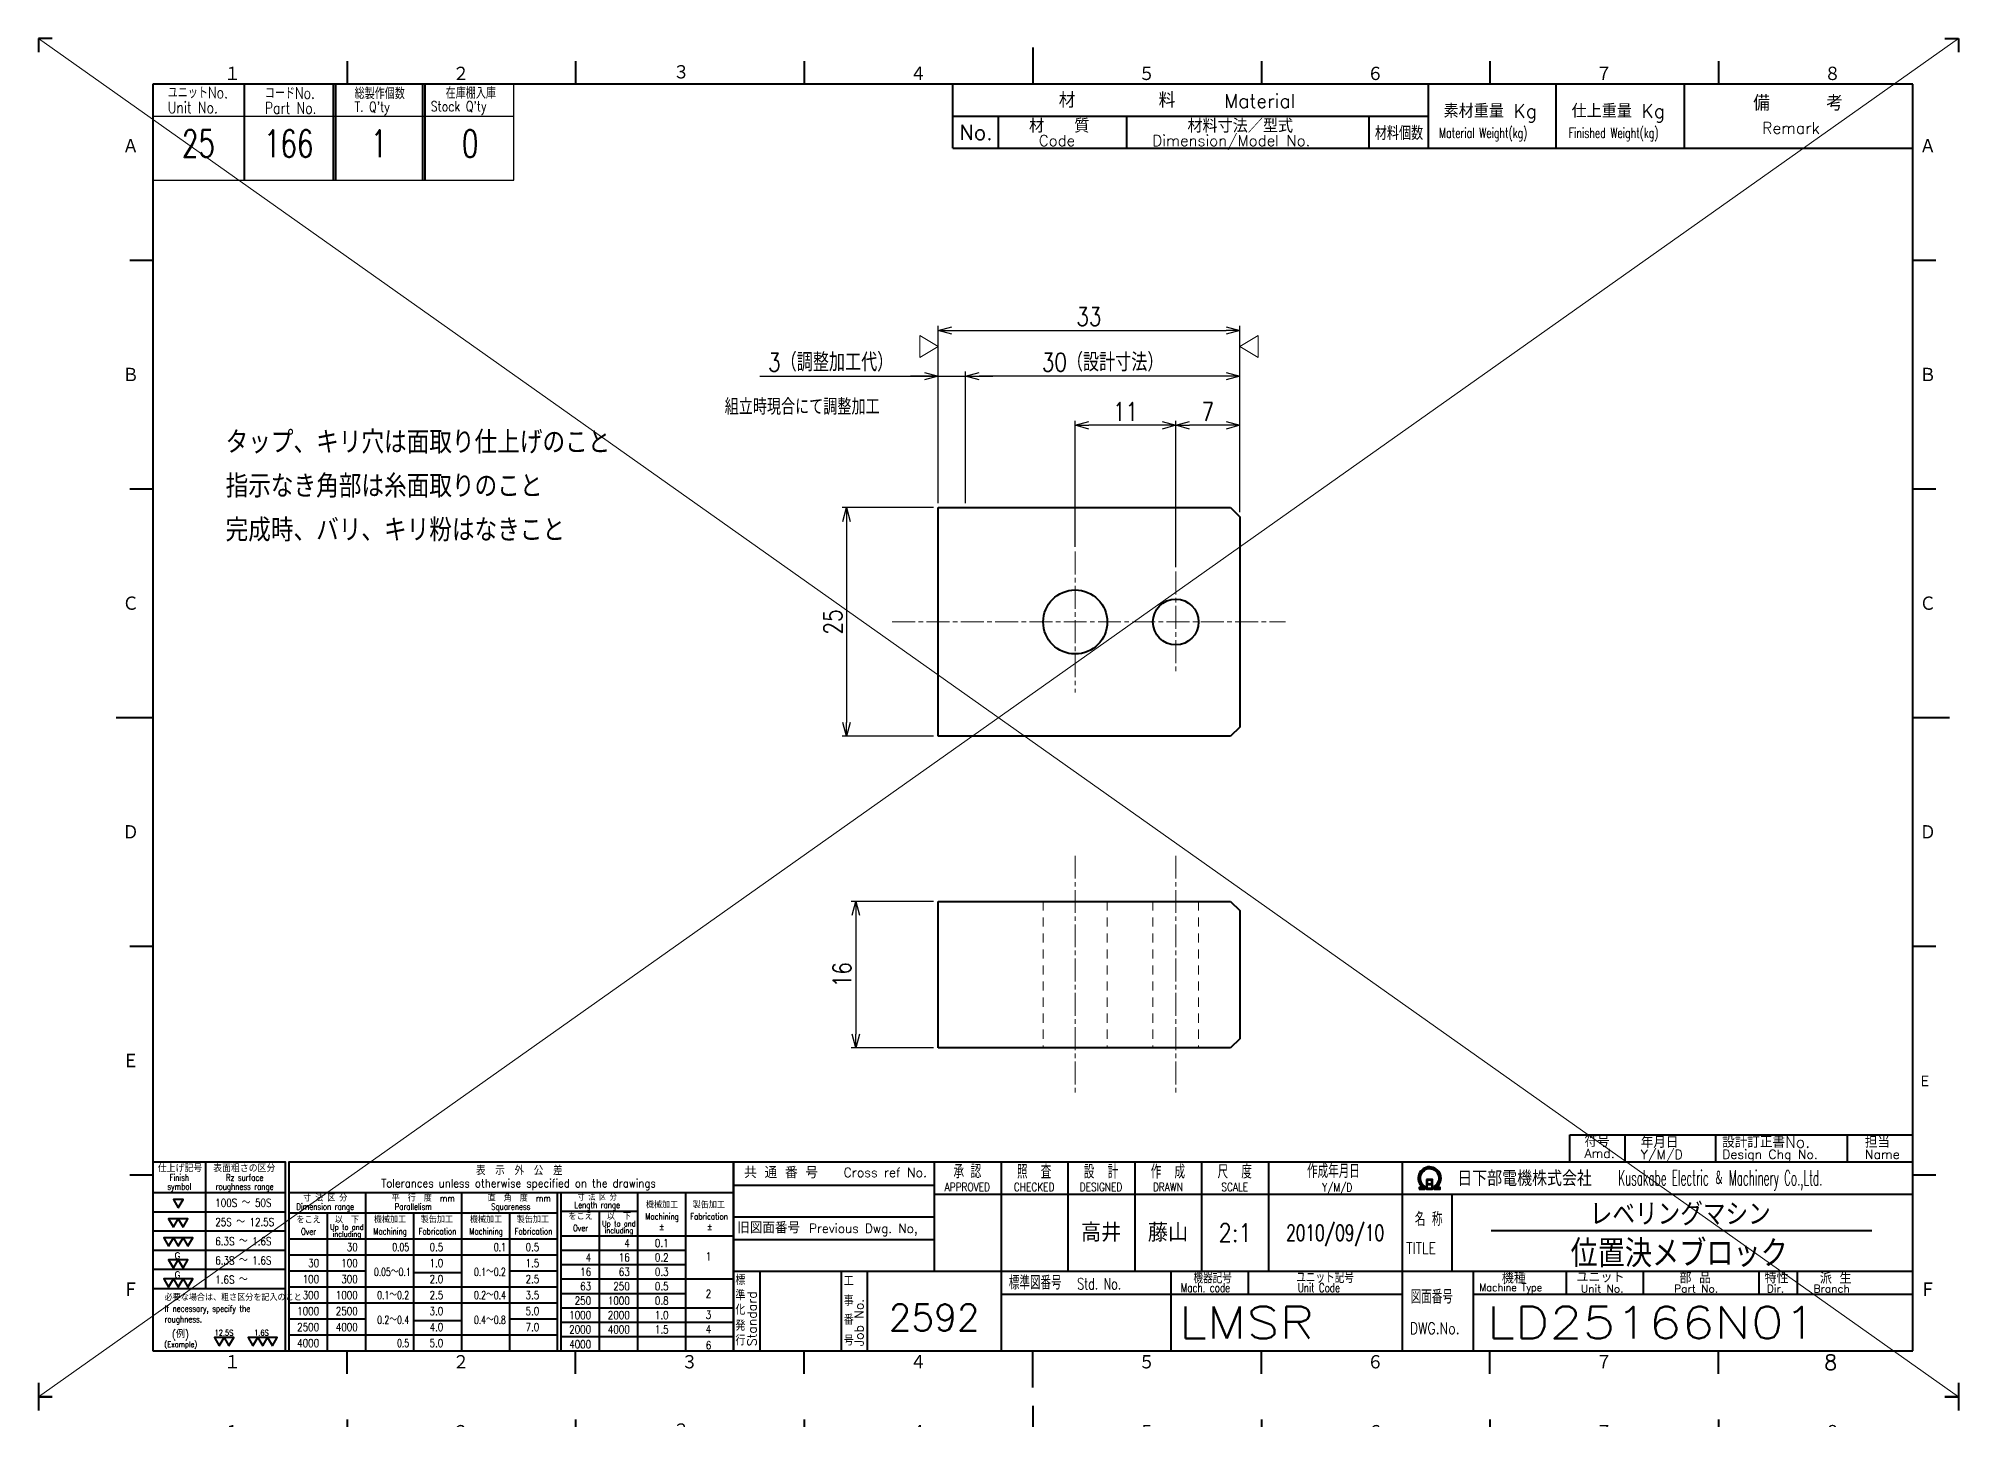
# Model space of a CAD drawing. Header units: millimetres. Extents: x 0 to 210, y 0 to 297.
# Drawn here: x 0 to 210, y 146 to 297 of the extents above; entities that cross this region are included whole.
import ezdxf
from ezdxf.enums import TextEntityAlignment as Align

# ---------------------------------------------------------------- set-up
doc = ezdxf.new("R2010")
doc.units = ezdxf.units.MM
doc.header["$LTSCALE"] = 0.5
doc.linetypes.add('GEN7A', pattern=[7.5, 5, -0.75, 1, -0.75])
doc.linetypes.add('HIDDEN2', pattern=[3.5, 2, -1.5])
doc.layers.get('0').update_dxf_attribs({"lineweight": 20})
doc.layers.get('DEFPOINTS').update_dxf_attribs({"color": 253})
for name, color, linetype, lineweight in [('2', 5, 'Continuous', 40), ('3A', 6, 'HIDDEN2', 20), ('5', 3, 'Continuous', 13), ('6', 7, 'Continuous', 50), ('7A', 4, 'GEN7A', 13), ('8', 1, 'Continuous', 13), ('WAKU', 7, 'Continuous', 40)]:
    doc.layers.add(name, color=color, linetype=linetype, lineweight=lineweight)
doc.layers.add('RAHM2', color=1, linetype='Continuous')
doc.styles.add('DIMENSION', font='romans.shx', dxfattribs={"width": 0.8, "bigfont": 'extfont2.shx'})
doc.styles.get("Standard").update_dxf_attribs({"font": 'romans.shx', "width": 0.8, "bigfont": 'extfont2.shx'})
doc.dimstyles.new('GEN-ISO$0', dxfattribs={"dimscale": 3, "dimtxt": 4, "dimasz": 3, "dimexe": 1, "dimexo": 1, "dimgap": 1, "dimtad": 3, "dimrnd": 0.01, "dimdsep": 46, "dimtxsty": 'Standard', "dimblk": 'OPEN30', "dimcen": 0, "dimclrt": 7, "dimazin": 2, "dimtp": 0.1, "dimtm": 0.1, "dimtfac": 0.6, "dimtdec": 3, "dimtmove": 2, "dimatfit": 3, "dimldrblk": 'OPEN30', "dimfxl": 1, "dimarcsym": 0})

# ---------------------------------------------------------------- blocks, each defined once
blk = doc.blocks.new('注釈')
at = {"layer": '6', "width": 0.9}
for s, p in [('タップ、キリ穴は面取り仕上げのこと', (-66.71, -51.33)), ('指示なき角部は糸面取りのこと', (-66.71, -60.93)), ('完成時、バリ、キリ粉はなきこと', (-66.71, -70.53))]:
    blk.add_text(s, height=5, dxfattribs=at).set_placement(p)
blk = doc.blocks.new('A3部品図')
at = {"layer": 'WAKU', "color": 5, "linetype": 'Continuous'}
for p, q in [((3, 297), (0, 297)), ((0, 297), (0, 294)), ((217.5, 295), (217.5, 287)), ((417, 297), (420, 297)), ((420, 297), (420, 294)), ((67.5, 292), (67.5, 287)), ((117.5, 292), (117.5, 287)), ((167.5, 292), (167.5, 287)), ((267.5, 292), (267.5, 287)), ((317.5, 292), (317.5, 287)), ((367.5, 292), (367.5, 287)), ((410, 287), (25, 287)), ((25, 287), (25, 10)), ((410, 10), (410, 287)), ((20, 248.5), (25, 248.5)), ((410, 248.5), (415, 248.5)), ((20, 198.5), (25, 198.5)), ((410, 198.5), (415, 198.5)), ((17, 148.5), (25, 148.5)), ((410, 148.5), (418, 148.5)), ((20, 98.5), (25, 98.5)), ((410, 98.5), (415, 98.5)), ((20, 48.5), (25, 48.5)), ((410, 48.5), (415, 48.5)), ((25, 10), (410, 10)), ((67.5, 5), (67.5, 10)), ((117.5, 5), (117.5, 10)), ((167.5, 5), (167.5, 10)), ((217.5, 2), (217.5, 10)), ((267.5, 5), (267.5, 10)), ((317.5, 5), (317.5, 10)), ((367.5, 5), (367.5, 10)), ((0, 3), (0, 0)), ((0, 0), (3, 0)), ((420, 0), (417, 0)), ((420, 3), (420, 0))]:
    blk.add_line(p, q, dxfattribs=at)
at = {"layer": 'WAKU', "color": 7, "linetype": 'Continuous'}
for p, q in [((200, 273), (200, 287)), ((304, 287), (304, 273)), ((332, 273), (332, 287)), ((360, 287), (360, 273)), ((200, 280), (304, 280)), ((210, 273), (210, 280)), ((238, 280), (238, 273)), ((291, 280), (291, 273)), ((200, 273), (410, 273)), ((410, 51.26), (410, 78.46)), ((36.55, 51.26), (36.55, 23.66)), ((25, 44.66), (54.05, 44.66)), ((54.75, 44.66), (152.05, 44.66)), ((71.55, 44.66), (71.55, 10)), ((92.55, 44.66), (92.55, 10)), ((113.55, 10), (113.55, 44.66)), ((114.25, 44.66), (114.25, 10)), ((122.65, 42.56), (122.65, 42.54)), ((131.05, 44.66), (131.05, 10)), ((141.55, 44.66), (141.55, 10)), ((54.75, 40.21), (113.55, 40.21)), ((63.15, 40.21), (63.15, 10)), ((82.05, 40.21), (82.05, 10)), ((103.05, 40.21), (103.05, 10)), ((114.25, 40.56), (131.05, 40.56)), ((122.65, 40.56), (122.65, 10)), ((54.75, 34.5), (113.55, 34.5)), ((114.25, 35.2), (152.05, 35.2)), ((25, 23.66), (54.05, 23.66))]:
    blk.add_line(p, q, dxfattribs=at)
at = {"layer": 'WAKU', "color": 3}
for p, q in [((25, 40.46), (54.05, 40.46)), ((25, 36.26), (54.05, 36.26)), ((25, 32.06), (54.05, 32.06)), ((54.75, 31), (113.55, 31)), ((114.25, 32.05), (141.55, 32.05)), ((25, 27.86), (54.05, 27.86)), ((54.75, 27.5), (71.55, 27.5)), ((82.05, 27.15), (92.55, 27.15)), ((114.25, 28.9), (141.55, 28.9)), ((114.25, 25.75), (152.05, 25.75)), ((54.75, 24), (113.55, 24)), ((54.75, 20.5), (113.55, 20.5)), ((54.75, 17), (71.55, 17)), ((114.25, 19.45), (152.05, 19.45)), ((54.75, 13.5), (113.55, 13.5)), ((82.05, 16.65), (92.55, 16.65)), ((114.25, 16.3), (152.05, 16.3)), ((114.25, 13.15), (152.05, 13.15))]:
    blk.add_line(p, q, dxfattribs=at)
at = {"layer": 'WAKU'}
for p, q in [((103.05, 27.5), (113.55, 27.5)), ((114.25, 22.6), (141.55, 22.6)), ((103.05, 17), (113.55, 17))]:
    blk.add_line(p, q, dxfattribs=at)
for points in [[(25, 10), (54.05, 10), (54.05, 51.26), (25, 51.26)], [(54.75, 10), (152.05, 10), (152.05, 51.26), (54.75, 51.26)]]:
    blk.add_lwpolyline(points, close=True, dxfattribs=at)
at = {"layer": 'WAKU', "color": 7, "linetype": 'Continuous'}
for points in [[(30.6, 41.29), (31.66, 43.12), (29.54, 43.12), (30.6, 41.29)], [(29.54, 37.09), (30.6, 38.92), (28.48, 38.92), (29.54, 37.09)], [(31.66, 37.09), (32.72, 38.92), (30.6, 38.92), (31.66, 37.09)], [(28.48, 32.89), (29.54, 34.72), (27.42, 34.72), (28.48, 32.89)], [(30.6, 32.89), (31.66, 34.72), (29.54, 34.72), (30.6, 32.89)], [(32.72, 32.89), (33.78, 34.72), (31.66, 34.72), (32.72, 32.89)], [(29.54, 28.12), (30.6, 29.96), (28.48, 29.96), (29.54, 28.12)], [(31.66, 28.12), (32.72, 29.96), (30.6, 29.96), (31.66, 28.12)], [(28.48, 23.92), (29.54, 25.76), (27.42, 25.76), (28.48, 23.92)], [(30.6, 23.92), (31.66, 25.76), (29.54, 25.76), (30.6, 23.92)], [(32.72, 23.92), (33.78, 25.76), (31.66, 25.76), (32.72, 23.92)], [(39.56, 11.14), (40.62, 12.98), (38.49, 12.98), (39.56, 11.14)], [(41.68, 11.14), (42.74, 12.98), (40.62, 12.98), (41.68, 11.14)], [(46.93, 11.14), (47.99, 12.98), (45.87, 12.98), (46.93, 11.14)], [(49.06, 11.14), (50.12, 12.98), (47.99, 12.98), (49.06, 11.14)], [(51.18, 11.14), (52.24, 12.98), (50.12, 12.98), (51.18, 11.14)]]:
    blk.add_lwpolyline(points, close=True, dxfattribs=at)
at = {"layer": 'WAKU'}
blk.add_blockref('注釈', (107.66, 257.53), dxfattribs=at)
at = {"layer": 'WAKU', "color": 5, "linetype": 'Continuous'}
for s, height, p in [('１', 3.31, (40.6, 287.58)), ('２', 3.31, (90.6, 287.58)), ('４', 3.31, (190.6, 287.58)), ('５', 3.31, (240.6, 287.58)), ('６', 3.31, (290.6, 287.58)), ('７', 3.31, (340.6, 287.58)), ('８', 3.31, (390.6, 287.58)), ('Ａ', 3.31, (18.36, 271.74)), ('Ａ', 3.31, (411.44, 271.74)), ('Ｂ', 3.31, (18.36, 221.74)), ('Ｂ', 3.31, (411.44, 221.74)), ('Ｃ', 3.31, (18.36, 171.74)), ('Ｃ', 3.31, (411.44, 171.74)), ('Ｄ', 3.31, (18.36, 121.74)), ('Ｄ', 3.31, (411.44, 121.74)), ('Ｅ', 3.31, (18.36, 71.74)), ('Ｅ', 2.65, (411.15, 67.64)), ('Ｆ', 3.31, (18.36, 21.74)), ('Ｆ', 3.31, (411.44, 21.74)), ('１', 3.31, (40.6, 5.87)), ('２', 3.31, (90.6, 5.87)), ('３', 3.31, (140.6, 5.87)), ('４', 3.31, (190.6, 5.87)), ('５', 3.31, (240.6, 5.87)), ('６', 3.31, (290.6, 5.87)), ('７', 3.31, (340.6, 5.87)), ('8', 3.31, (390.6, 5.87))]:
    blk.add_text(s, height=height, dxfattribs=at).set_placement(p)
blk.add_text('３', height=3.31, dxfattribs=at).set_placement((140.6, 289.58), align=Align.MIDDLE)
at = {"layer": 'WAKU', "color": 7, "linetype": 'Continuous'}
for s, height, p in [('材\u3000\u3000\u3000\u3000\u3000料', 3.311, (223.18, 281.82)), ('Material', 3, (259.34, 281.82)), ('素材重量 Kg', 3, (307.35, 279.63)), ('仕上重量 Kg', 3, (335.35, 279.63)), ('備     考', 3.311, (375.08, 281.21)), ('No.', 3.311, (201.5, 274.82)), ('材\u3000\u3000質', 3, (216.68, 276.39)), ('材料寸法／型式', 3, (251.33, 276.39)), ('Remark', 2.5, (377.03, 276.16)), ('Code', 2.4, (218.82, 273.45)), ('Dimension/Model No.', 2.4, (243.65, 273.45))]:
    blk.add_text(s, height=height, dxfattribs=at).set_placement(p)
for s, height, width, p in [('材料個数', 3, 0.8, (292.32, 274.79)), ('Material Weight(kg)', 2.2, 0.68, (306.37, 275.25)), ('Finished Weight(kg)', 2.2, 0.68, (334.74, 275.25)), ('100S ～ 50S', 1.75, 0.8, (38.69, 41.52)), ('25S ～ 12.5S', 1.75, 0.8, (38.69, 37.32)), ('6.3S ～ 1.6S', 1.75, 0.8, (38.69, 33.12)), ('0.1', 1.75, 0.8, (134.84, 32.73)), ('6.3S ～ 1.6S', 1.75, 0.8, (38.69, 28.92)), ('0.2', 1.75, 0.8, (134.84, 29.58)), ('1', 1.75, 0.8, (145.97, 29.81)), ('1.6S ～ ', 1.75, 0.8, (38.69, 24.72)), ('0.3', 1.75, 0.8, (134.84, 26.43)), ('必要な場合は、粗さ区分を記入のこと', 1.4, 0.9, (27.61, 20.99)), ('0.5', 1.75, 0.8, (134.84, 23.28)), ('0.8', 1.75, 0.8, (134.84, 20.13)), ('2', 1.75, 0.8, (145.97, 21.65)), ('If necessary, specify the', 1.4, 0.8, (27.61, 18.58)), ('roughness.', 1.4, 0.8, (27.61, 16.26)), ('1.0', 1.75, 0.8, (134.84, 16.98)), ('3', 1.75, 0.8, (145.97, 17.04)), ('(例)', 1.6, 0.9, (29.2, 12.85)), ('12.5S', 1.26, 0.8, (38.53, 13.36)), ('1.6S', 1.26, 0.8, (47.18, 13.36)), ('1.5', 1.75, 0.8, (134.84, 13.83)), ('4', 1.75, 0.8, (145.97, 13.89)), ('(Example)', 1.2, 0.8, (27.53, 10.87)), ('6', 1.75, 0.8, (145.97, 10.39))]:
    blk.add_text(s, height=height, dxfattribs=dict(at, width=width)).set_placement(p)
for s, height, width, p in [('仕上げ記号', 1.54, 0.9, (30.97, 49.13)), ('表面粗さの区分', 1.54, 0.9, (45.03, 49.13)), ('表\u3000示\u3000外\u3000公\u3000差', 1.8, 0.9, (105.18, 48.48)), ('symbol', 1.4, 0.8, (30.82, 45.27)), ('Finish', 1.4, 0.8, (30.82, 47.24)), ('roughness range', 1.4, 0.8, (45.12, 45.27)), ('Rz surface', 1.4, 0.8, (45.12, 47.24)), ('Tolerances unless otherwise specified on the drawings', 1.8, 0.9, (105.02, 45.77)), ('Dimension range', 1.4, 0.8, (62.73, 40.86)), ('寸 法 区 分', 1.4, 0.9, (62.73, 42.71)), ('Parallelism', 1.4, 0.8, (81.99, 40.86)), ('平\u3000行\u3000度\u3000mm', 1.4, 0.9, (84.16, 42.71)), ('Squareness', 1.4, 0.8, (103.32, 40.86)), ('直\u3000角\u3000度\u3000mm', 1.4, 0.9, (105.16, 42.71)), ('Length range', 1.4, 0.8, (122.23, 41.21)), ('寸 法 区 分', 1.4, 0.8, (122.23, 42.89)), ('機械加工', 1.4, 0.9, (136.41, 41.24)), ('製缶加工', 1.4, 0.9, (146.64, 41.24)), ('をこえ', 1.4, 0.9, (59.09, 37.95)), ('以\u3000下', 1.4, 0.9, (67.49, 37.95)), ('機械加工', 1.4, 0.9, (76.91, 38.02)), ('製缶加工', 1.4, 0.9, (87.16, 38.02)), ('機械加工', 1.4, 0.9, (97.91, 38.02)), ('製缶加工', 1.4, 0.9, (108.16, 38.02)), ('をこえ', 1.4, 0.9, (118.59, 38.7)), ('Up to and', 1.2, 0.8, (126.98, 37.25)), ('以\u3000下', 1.4, 0.9, (126.99, 38.7)), ('Machining', 1.4, 0.8, (136.41, 38.72)), ('Fabrication', 1.4, 0.8, (146.68, 38.72)), ('Over', 1.4, 0.8, (59.09, 35.42)), ('Up to and', 1.2, 0.8, (67.48, 36.5)), ('including', 1.2, 0.8, (67.49, 34.98)), ('Machining', 1.4, 0.8, (76.91, 35.49)), ('Fabrication', 1.4, 0.8, (87.28, 35.49)), ('Machining', 1.4, 0.8, (97.91, 35.49)), ('Fabrication', 1.4, 0.8, (108.28, 35.49)), ('Over', 1.4, 0.8, (118.59, 36.17)), ('including', 1.2, 0.8, (126.99, 35.73)), ('%%P', 1.4, 0.9, (136.33, 36.46)), ('%%P', 1.4, 0.9, (146.83, 36.46))]:
    blk.add_text(s, height=height, dxfattribs=dict(at, width=width)).set_placement(p, align=Align.CENTER)
for s, width, p in [('30', 0.8, (69.85, 31.85)), ('0.05', 0.7, (81.08, 31.85)), ('0.5', 0.8, (88.56, 31.85)), ('0.1', 0.7, (102.24, 31.85)), ('0.5', 0.8, (109.56, 31.85)), ('4', 0.8, (129.35, 32.73)), ('30', 0.8, (61.4, 28.35)), ('100', 0.8, (69.85, 28.35)), ('1.0', 0.8, (88.56, 28.35)), ('1.5', 0.8, (109.56, 28.35)), ('4', 0.8, (120.9, 29.58)), ('16', 0.8, (129.35, 29.58)), ('100', 0.8, (61.4, 24.85)), ('300', 0.8, (69.85, 24.85)), ('0.05～0.1', 0.7, (81.41, 26.42)), ('2.0', 0.8, (88.56, 24.85)), ('0.1～0.2', 0.7, (102.24, 26.42)), ('2.5', 0.8, (109.56, 24.85)), ('16', 0.8, (120.9, 26.43)), ('63', 0.8, (129.35, 26.43)), ('300', 0.8, (61.4, 21.35)), ('1000', 0.8, (69.85, 21.35)), ('0.1～0.2', 0.7, (81.08, 21.35)), ('2.5', 0.8, (88.56, 21.35)), ('0.2～0.4', 0.7, (102.24, 21.35)), ('3.5', 0.8, (109.56, 21.35)), ('250', 0.8, (120.9, 20.13)), ('63', 0.8, (120.9, 23.28)), ('1000', 0.8, (129.35, 20.13)), ('250', 0.8, (129.35, 23.28)), ('1000', 0.8, (61.4, 17.85)), ('2500', 0.8, (69.85, 17.85)), ('0.2～0.4', 0.7, (81.08, 15.93)), ('3.0', 0.8, (88.56, 17.85)), ('0.4～0.8', 0.7, (102.24, 15.93)), ('5.0', 0.8, (109.56, 17.85)), ('1000', 0.8, (120.9, 16.98)), ('2000', 0.8, (129.35, 16.98)), ('2500', 0.8, (61.4, 14.35)), ('4000', 0.8, (61.4, 10.85)), ('4000', 0.8, (69.85, 14.35)), ('0.5', 0.7, (81.08, 10.85)), ('4.0', 0.8, (88.56, 14.35)), ('5.0', 0.8, (88.56, 10.85)), ('7.0', 0.8, (109.56, 14.35)), ('2000', 0.8, (120.9, 13.83)), ('4000', 0.8, (129.35, 13.83)), ('4000', 0.8, (120.9, 10.58))]:
    blk.add_text(s, height=1.75, dxfattribs=dict(at, width=width)).set_placement(p, align=Align.RIGHT)
for p in [(31.04, 30.15), (31.04, 25.95)]:
    blk.add_text('G', height=1.4, dxfattribs=at).set_placement(p, align=Align.RIGHT)
blk = doc.blocks.new('A3表題欄')
at = {"layer": 'RAHM2', "color": 5, "linetype": 'Continuous'}
for p, q in [((-306, 256), (-306, 277)), ((-385, 256), (-345.5, 256)), ((-345.5, 256), (-306, 256))]:
    blk.add_line(p, q, dxfattribs=at)
at = {"layer": 'RAHM2', "color": 7, "linetype": 'Continuous'}
for p, q in [((-385, 270), (-345.5, 270)), ((-345.5, 270), (-306, 270))]:
    blk.add_line(p, q, dxfattribs=at)
at = {"layer": 'WAKU', "linetype": 'Continuous'}
for p, q in [((-365, 277), (-365, 256)), ((-345.5, 277), (-345.5, 256)), ((-345, 277), (-345, 256)), ((-326, 277), (-326, 256)), ((-325.5, 277), (-325.5, 256))]:
    blk.add_line(p, q, dxfattribs=at)
at = {"layer": 'WAKU'}
for p, q in [((-75, 47.26), (0, 47.26)), ((-75, 41.26), (-75, 47.26)), ((-63, 47.26), (-63, 41.26)), ((-43.2, 47.26), (-43.2, 41.26)), ((-14.4, 47.26), (-14.4, 41.26)), ((-214.07, 41.26), (-214.07, 17.42)), ((-199.45, 41.26), (-199.45, 0)), ((-184.82, 41.26), (-184.82, 17.42)), ((-170.2, 41.26), (-170.2, 17.42)), ((-155.57, 41.26), (-155.57, 17.42)), ((-140.95, 41.26), (-140.95, 17.42)), ((-111.7, 41.26), (-111.7, 0)), ((-257.95, 36.26), (-214.07, 36.26)), ((-214.07, 34.26), (0, 34.26)), ((-140.95, 34.26), (-140.95, 17.42)), ((-111.7, 34.26), (-111.7, 34.26)), ((-100.83, 34.26), (-100.83, 17.42)), ((-257.95, 29.34), (-214.07, 29.34)), ((-92.27, 26.35), (-8.97, 26.35)), ((-257.95, 24.34), (-214.07, 24.34)), ((-257.95, 17.42), (0, 17.42)), ((-252.23, 17.42), (-252.23, 0)), ((-234.41, 17.42), (-234.41, 0)), ((-228.7, 17.42), (-228.7, 0)), ((-162.27, 17.42), (-162.27, 0)), ((-145.41, 17.42), (-145.41, 12.42)), ((-96.17, 17.42), (-96.17, 0)), ((-75.85, 17.42), (-75.85, 12.42)), ((-59, 17.42), (-59, 12.42)), ((-33.71, 17.42), (-33.71, 12.42)), ((-25.28, 17.42), (-25.28, 12.42)), ((-199.45, 12.42), (-111.7, 12.42)), ((-96.17, 12.42), (0, 12.42))]:
    blk.add_line(p, q, dxfattribs=at)
at = {"layer": 'WAKU', "color": 5}
blk.add_lwpolyline([(0, 41.26), (-257.95, 41.26), (-257.95, 0)], dxfattribs=at)
at = {"layer": 'WAKU'}
for points in [[(-107.98, 35.4), (-106.78, 35.4), (-106.78, 36.01)], [(-107.98, 35.58), (-107.03, 35.58), (-107.03, 35.91)], [(-107.28, 35.82), (-107.28, 35.75), (-107.98, 35.75), (-107.98, 35.4)], [(-106.38, 37.51), (-106.38, 35.4), (-105.08, 35.4), (-105.08, 37.51), (-106.38, 37.51)], [(-106.23, 37.36), (-106.23, 36.53), (-105.23, 36.53), (-105.23, 37.36), (-106.23, 37.36)], [(-105.23, 36.38), (-105.23, 35.55), (-106.23, 35.55), (-106.23, 36.38), (-105.23, 36.38)], [(-104.68, 35.98), (-104.68, 35.4), (-103.42, 35.4), (-103.42, 35.75), (-104.15, 35.75), (-104.15, 35.8)], [(-104.43, 35.87), (-104.43, 35.58), (-103.42, 35.58)]]:
    blk.add_lwpolyline(points, dxfattribs=at)
for radius, start, end in [(2.5, 308.2706, 230.8952), (2.28, 303.9949, 234.4013), (2.06, 299.8294, 238.4756)]:
    blk.add_arc((-105.7, 37.76), radius, start, end, dxfattribs=at)
at = {"layer": 'RAHM2', "color": 7, "linetype": 'Continuous', "width": 0.8}
for s, height, p in [('ユニットNo.', 2.5, (-381.71, 273.92)), ('Unit No.', 2.5, (-381.71, 270.64)), ('Part No.', 2.5, (-360.48, 270.53)), ('コードNo.', 2.5, (-360.48, 273.81)), ('総製作個数', 2.5, (-340.84, 273.72)), ("T. Q'ty", 2.2, (-340.84, 270.96)), ("Stock Q'ty", 2.2, (-324.2, 271.06)), ('在庫棚入庫', 2.5, (-320.92, 273.82))]:
    blk.add_text(s, height=height, dxfattribs=at).set_placement(p)
at = {"layer": 'WAKU'}
for s, height, p in [('符号', 2.5, (-71.83, 44.63)), ('年月日', 2.5, (-59.51, 44.4)), ('設計訂正書No.', 2.5, (-41.71, 44.44)), ('担当', 2.5, (-10.5, 44.44)), ('Amd.', 2, (-71.83, 42.2)), ('Y/M/D', 2, (-59.51, 41.97)), ('Design Chg No.', 2, (-41.71, 42.01)), ('Name', 2, (-10.5, 42.01)), ('旧図面番号', 2.5, (-257.15, 25.71)), ('機種', 2.4, (-89.92, 14.76)), ('ユニット', 2.4, (-73.61, 14.96)), ('部 品', 2.4, (-51.07, 14.79)), ('特性', 2.4, (-32.45, 14.78)), ('派 生', 2.4, (-20.35, 14.72)), ('標', 2, (-257.56, 14.43)), ('準', 2, (-257.56, 11.11)), ('工', 2, (-233.85, 14.24)), ('Unit No.', 1.7, (-72.61, 12.76)), ('Part No.', 1.7, (-52.19, 12.76)), ('Dir.', 1.7, (-31.91, 12.76)), ('Branch', 1.7, (-21.72, 12.76)), ('化', 2, (-257.56, 7.95)), ('事', 2, (-233.85, 9.93)), ('発', 2, (-257.56, 4.47)), ('番', 2, (-233.85, 5.76)), ('行', 2, (-257.56, 1.24)), ('号', 2, (-233.85, 1.24))]:
    blk.add_text(s, height=height, dxfattribs=at).set_placement(p)
for s, height, p in [('共 通 番 号', 2.5, (-247.55, 39.14)), ('Cross ref No.', 2, (-224.77, 39.04))]:
    blk.add_text(s, height=height, dxfattribs=at).set_placement(p, align=Align.MIDDLE)
for s, height, width, p in [('承 認', 3, 0.7, (-206.82, 39.35)), ('照  査', 3, 0.7, (-192.2, 39.35)), ('設  計', 3, 0.7, (-177.57, 39.35)), ('作  成', 3, 0.7, (-162.95, 39.35)), ('尺  度', 3, 0.7, (-148.33, 39.35)), ('APPROVED', 1.8, 0.8, (-206.82, 35.85)), ('CHECKED', 1.8, 0.8, (-192.2, 35.85)), ('DESIGNED', 1.8, 0.8, (-177.57, 35.85)), ('DRAWN', 1.8, 0.8, (-162.95, 35.85)), ('SCALE', 1.8, 0.8, (-148.33, 35.85)), ('DWG.No.', 2.5, 0.8, (-104.59, 4.96))]:
    blk.add_text(s, height=height, dxfattribs=dict(at, width=width)).set_placement(p, align=Align.MIDDLE)
for s, height, width, p in [('作成年月日', 3, 0.7, (-132.51, 37.82)), ('Kusakabe Electric ＆ Machinery Co.,Ltd.', 3.3108, 0.5, (-64.44, 36.19)), ('Y/M/D', 1.8, 0.8, (-129.21, 34.87)), ('名 称', 3, 0.7, (-108.94, 27.33)), ('Previous Dwg. No,', 2, 0.97, (-241.46, 25.8)), ('TITLE', 2.5, 0.8, (-110.82, 21.25)), ('機器記号', 2.5, 0.7, (-157.35, 14.77)), ('ユニット記号', 2.5, 0.7, (-134.86, 14.85)), ('標準図番号', 3, 0.7, (-197.74, 13.44)), ('Std. No.', 2.5, 0.7, (-182.77, 13.44)), ('Mach. code', 2, 0.7, (-160.14, 12.83)), ('Unit Code', 2, 0.7, (-134.55, 12.83)), ('図面番号', 3, 0.7, (-109.85, 10.37)), ('Machine Type', 1.7, 0.9, (-94.85, 13.05))]:
    blk.add_text(s, height=height, dxfattribs=dict(at, width=width)).set_placement(p)
at = {"layer": 'WAKU', "width": 0.844147}
blk.add_text('日下部電機株式会社', height=3.311, dxfattribs=at).set_placement((-99.65, 36.06), (-70.21, 36.06), align=Align.FIT)
at = {"layer": 'WAKU'}
for s, p in [('Standard', (-252.93, 1.05)), ('Job No.', (-229.5, 1.05))]:
    blk.add_text(s, height=2, rotation=90, dxfattribs=at).set_placement(p)
at = {"layer": 'WAKU', "linetype": 'Continuous', "width": 0.7}
for tag, p in [('GEN-TITLE-UN', (-375, 264.01)), ('GEN-TITLE-PT', (-355.25, 264)), ('GEN-TITLE-QT', (-335.51, 264)), ('GEN-TITLE-STO', (-315.57, 264))]:
    blk.add_attdef(tag, text='', height=6, dxfattribs=at).set_placement(p, align=Align.MIDDLE)
at = {"layer": 'WAKU'}
for tag, height, width, p in [('GEN-TITLE-CRO', 4, 0.8, (-236.01, 32.8)), ('HEADER1', 5, 0.9, (-50.88, 30.15)), ('GEN-TITLE-SCA', 4, 0.85, (-148.21, 25.85)), ('GEN-TITLE-PRE', 4, 0.8, (-236.01, 20.88)), ('HEADER2', 6, 0.9, (-51.11, 21.68))]:
    blk.add_attdef(tag, text='', height=height, dxfattribs=dict(at, width=width)).set_placement(p, align=Align.MIDDLE)
for tag, p in [('GEN-TITLE-APP｛3.4｝', (-206.8, 26.09)), ('GEN-TITLE-CHE｛3.4｝', (-192.17, 26.09)), ('GEN-TITLE-DES｛3.4｝', (-177.55, 26.09)), ('GEN-TITLE-DRA｛3.4｝', (-162.93, 26.09))]:
    blk.add_attdef(tag, text='', height=4, dxfattribs=at).set_placement(p, align=Align.MIDDLE)
at = {"layer": 'WAKU', "width": 0.7}
blk.add_attdef('GEN-TITLE-DAT', text='', height=3.5, dxfattribs=at).set_placement((-126.36, 24.1), align=Align.CENTER)
blk.add_attdef('GEN-TITLE-DAT1{4.4}', text='', height=3.5, dxfattribs=at).set_placement((-243.52, 8.71), align=Align.MIDDLE_CENTER)
at = {"layer": 'WAKU', "color": 5}
blk.add_attdef('HEADER6', text='', height=5.8, dxfattribs=at).set_placement((-214.07, 2.7), align=Align.BOTTOM_CENTER)
at = {"layer": 'WAKU', "style": 'DIMENSION', "width": 1.2}
blk.add_attdef('HEADER13', text='', height=7.02, dxfattribs=at).set_placement((-196.44, 6.21), align=Align.MIDDLE_LEFT)
at = {"layer": 'WAKU', "color": 5, "style": 'DIMENSION', "width": 1.2}
for tag, p in [('HEADER12', (-160.55, 6.21)), ('GEN-TITLE-DWG', (-93.21, 6.21))]:
    blk.add_attdef(tag, text='', height=7.02, dxfattribs=at).set_placement(p, align=Align.MIDDLE_LEFT)
blk = doc.blocks.new('_Open30')
at = {"color": 0, "linetype": 'ByBlock', "lineweight": -2}
for p, q in [((-1, 0.27), (0, 0)), ((0, 0), (-1, -0.27)), ((0, 0), (-1, 0))]:
    blk.add_line(p, q, dxfattribs=at)
blk = doc.blocks.new('*D13')
at = {"layer": '5', "color": 0, "lineweight": -2, "transparency": 16777216}
for p, q in [((124.39, 239.2), (124.39, 255.2)), ((129.89, 254.7), (125.89, 254.7)), ((131.39, 245.2), (131.39, 255.2))]:
    blk.add_line(p, q, dxfattribs=at)
at = {"layer": 'DEFPOINTS', "color": 0, "transparency": 16777216}
for p in [(124.39, 254.7), (131.39, 244.7), (124.39, 238.7)]:
    blk.add_point(p, dxfattribs=at)
at = {"layer": '5', "color": 0, "lineweight": -2, "transparency": 16777216, "xscale": 1.5, "yscale": 1.5, "zscale": 1.5, "rotation": 180}
blk.add_blockref('_Open30', (124.39, 254.7), dxfattribs=at)
at = {"layer": '5', "color": 0, "lineweight": -2, "transparency": 16777216, "xscale": 1.5, "yscale": 1.5, "zscale": 1.5}
blk.add_blockref('_Open30', (131.39, 254.7), dxfattribs=at)
at = {"layer": '5', "color": 7, "transparency": 16777216, "insert": (127.89, 256.2), "char_height": 2, "attachment_point": 5}
blk.add_mtext('7', dxfattribs=at)
blk = doc.blocks.new('*D14')
at = {"layer": '5', "color": 0, "lineweight": -2, "transparency": 16777216}
for p, q in [((113.39, 241.4), (113.39, 255.2)), ((122.89, 254.7), (114.89, 254.7)), ((124.39, 239.2), (124.39, 255.2))]:
    blk.add_line(p, q, dxfattribs=at)
at = {"layer": 'DEFPOINTS', "color": 0, "transparency": 16777216}
for p in [(113.39, 254.7), (113.39, 240.9), (124.39, 238.7)]:
    blk.add_point(p, dxfattribs=at)
at = {"layer": '5', "color": 0, "lineweight": -2, "transparency": 16777216, "xscale": 1.5, "yscale": 1.5, "zscale": 1.5, "rotation": 180}
blk.add_blockref('_Open30', (113.39, 254.7), dxfattribs=at)
at = {"layer": '5', "color": 0, "lineweight": -2, "transparency": 16777216, "xscale": 1.5, "yscale": 1.5, "zscale": 1.5}
blk.add_blockref('_Open30', (124.39, 254.7), dxfattribs=at)
at = {"layer": '5', "color": 7, "transparency": 16777216, "insert": (118.89, 256.2), "char_height": 2, "attachment_point": 5}
blk.add_mtext('11', dxfattribs=at)
blk = doc.blocks.new('*D9')
at = {"layer": '5', "color": 0, "lineweight": -2, "transparency": 16777216}
for p, q in [((101.39, 246.2), (101.39, 260.58)), ((131.39, 245.2), (131.39, 260.58)), ((129.89, 260.08), (102.89, 260.08))]:
    blk.add_line(p, q, dxfattribs=at)
at = {"layer": 'DEFPOINTS', "color": 0, "transparency": 16777216}
for p in [(101.39, 260.08), (101.39, 245.7), (131.39, 244.7)]:
    blk.add_point(p, dxfattribs=at)
at = {"layer": '5', "color": 0, "lineweight": -2, "transparency": 16777216, "xscale": 1.5, "yscale": 1.5, "zscale": 1.5, "rotation": 180}
blk.add_blockref('_Open30', (101.39, 260.08), dxfattribs=at)
at = {"layer": '5', "color": 0, "lineweight": -2, "transparency": 16777216, "xscale": 1.5, "yscale": 1.5, "zscale": 1.5}
blk.add_blockref('_Open30', (131.39, 260.08), dxfattribs=at)
at = {"layer": '5', "color": 7, "transparency": 16777216, "insert": (116.39, 261.58), "char_height": 2, "attachment_point": 5}
blk.add_mtext('30（設計寸法）', dxfattribs=at)
blk = doc.blocks.new('*D10')
at = {"layer": '5', "color": 0, "lineweight": -2, "transparency": 16777216}
for p, q in [((98.39, 246.2), (98.39, 260.58)), ((101.39, 246.2), (101.39, 260.58)), ((78.89, 260.08), (98.39, 260.08)), ((96.89, 260.08), (95.39, 260.08)), ((98.39, 260.08), (101.39, 260.08)), ((98.39, 260.08), (101.39, 260.08)), ((102.89, 260.08), (104.39, 260.08))]:
    blk.add_line(p, q, dxfattribs=at)
at = {"layer": 'DEFPOINTS', "color": 0, "transparency": 16777216}
for p in [(101.39, 260.08), (98.39, 245.7), (101.39, 245.7)]:
    blk.add_point(p, dxfattribs=at)
at = {"layer": '5', "color": 0, "lineweight": -2, "transparency": 16777216, "xscale": 1.5, "yscale": 1.5, "zscale": 1.5}
blk.add_blockref('_Open30', (98.39, 260.08), dxfattribs=at)
at = {"layer": '5', "color": 0, "lineweight": -2, "transparency": 16777216, "xscale": 1.5, "yscale": 1.5, "zscale": 1.5, "rotation": 180}
blk.add_blockref('_Open30', (101.39, 260.08), dxfattribs=at)
at = {"layer": '5', "color": 7, "transparency": 16777216, "insert": (86.65, 261.58), "char_height": 2, "attachment_point": 5}
blk.add_mtext('3（調整加工代）', dxfattribs=at)
blk = doc.blocks.new('*D11')
at = {"layer": '5', "color": 0, "lineweight": -2, "transparency": 16777216}
for p, q in [((98.39, 246.2), (98.39, 265.58)), ((99.89, 265.08), (129.89, 265.08)), ((131.39, 245.2), (131.39, 265.58))]:
    blk.add_line(p, q, dxfattribs=at)
at = {"layer": 'DEFPOINTS', "color": 0, "transparency": 16777216}
for p in [(131.39, 265.08), (98.39, 245.7), (131.39, 244.7)]:
    blk.add_point(p, dxfattribs=at)
at = {"layer": '5', "color": 0, "lineweight": -2, "transparency": 16777216, "xscale": 1.5, "yscale": 1.5, "zscale": 1.5, "rotation": 180}
blk.add_blockref('_Open30', (98.39, 265.08), dxfattribs=at)
at = {"layer": '5', "color": 0, "lineweight": -2, "transparency": 16777216, "xscale": 1.5, "yscale": 1.5, "zscale": 1.5}
blk.add_blockref('_Open30', (131.39, 265.08), dxfattribs=at)
at = {"layer": '5', "color": 7, "transparency": 16777216, "insert": (114.89, 266.58), "char_height": 2, "attachment_point": 5}
blk.add_mtext('33', dxfattribs=at)
blk = doc.blocks.new('A$C306E7397')
for p, q in [((0, 0), (-2.4, 4)), ((2.4, 4), (-2.4, 4)), ((2.4, 4), (0, 0))]:
    blk.add_line(p, q)
blk = doc.blocks.new('*D15')
at = {"layer": '5', "color": 0, "lineweight": -2, "transparency": 16777216}
for p, q in [((97.89, 245.7), (87.89, 245.7)), ((88.39, 244.2), (88.39, 222.2)), ((97.89, 220.7), (87.89, 220.7))]:
    blk.add_line(p, q, dxfattribs=at)
at = {"layer": 'DEFPOINTS', "color": 0, "transparency": 16777216}
for p in [(98.39, 245.7), (88.39, 220.7), (98.39, 220.7)]:
    blk.add_point(p, dxfattribs=at)
at = {"layer": '5', "color": 0, "lineweight": -2, "transparency": 16777216, "xscale": 1.5, "yscale": 1.5, "zscale": 1.5}
for p, rotation in [((88.39, 245.7), 90), ((88.39, 220.7), 270)]:
    blk.add_blockref('_Open30', p, dxfattribs=dict(at, rotation=rotation))
at = {"layer": '5', "color": 7, "transparency": 16777216, "insert": (86.89, 233.2), "char_height": 2, "attachment_point": 5, "rotation": 90}
blk.add_mtext('25', dxfattribs=at)
blk = doc.blocks.new('*D12')
at = {"layer": '5', "color": 0, "lineweight": -2, "transparency": 16777216}
for p, q in [((97.89, 202.64), (88.89, 202.64)), ((89.39, 201.14), (89.39, 188.14)), ((97.89, 186.64), (88.89, 186.64))]:
    blk.add_line(p, q, dxfattribs=at)
at = {"layer": 'DEFPOINTS', "color": 0, "transparency": 16777216}
for p in [(98.39, 202.64), (89.39, 186.64), (98.39, 186.64)]:
    blk.add_point(p, dxfattribs=at)
at = {"layer": '5', "color": 0, "lineweight": -2, "transparency": 16777216, "xscale": 1.5, "yscale": 1.5, "zscale": 1.5}
for p, rotation in [((89.39, 202.64), 90), ((89.39, 186.64), 270)]:
    blk.add_blockref('_Open30', p, dxfattribs=dict(at, rotation=rotation))
at = {"layer": '5', "color": 7, "transparency": 16777216, "insert": (87.89, 194.64), "char_height": 2, "attachment_point": 5, "rotation": 90}
blk.add_mtext('16', dxfattribs=at)

msp = doc.modelspace()

# ---------------------------------------------------------------- linework, layer by layer
at = {"layer": '2'}
for p, q in [((130.388, 245.701), (131.388, 244.701)), ((131.388, 221.701), (130.388, 220.701)), ((130.388, 202.643), (131.388, 201.643)), ((131.388, 187.643), (130.388, 186.643))]:
    msp.add_line(p, q, dxfattribs=at)
for points in [[(98.388, 245.701), (130.388, 245.701)], [(98.388, 220.701), (98.388, 245.701)], [(131.388, 244.701), (131.388, 221.701)], [(130.388, 220.701), (98.388, 220.701)], [(98.388, 186.643), (98.388, 202.643)], [(98.388, 202.643), (130.388, 202.643)], [(131.388, 201.643), (131.388, 187.643)], [(130.388, 186.643), (98.388, 186.643)]]:
    msp.add_lwpolyline(points, dxfattribs=at)
for centre, radius in [((113.388, 233.201), 3.5), ((124.388, 233.201), 2.5)]:
    msp.add_circle(centre, radius, dxfattribs=at)
at = {"layer": '3A'}
for p, q in [((109.888, 202.643), (109.888, 186.643)), ((116.888, 202.643), (116.888, 186.643)), ((121.888, 202.643), (121.888, 186.643)), ((126.888, 202.643), (126.888, 186.643))]:
    msp.add_line(p, q, dxfattribs=at)
at = {"layer": '7A'}
for p, q in [((113.388, 240.901), (113.388, 225.501)), ((124.388, 238.701), (124.388, 227.701)), ((93.388, 233.201), (136.388, 233.201)), ((113.388, 207.643), (113.388, 181.643)), ((124.388, 207.643), (124.388, 181.643))]:
    msp.add_line(p, q, dxfattribs=at)
at = {"layer": '8'}
for p, q in [((0, 148.5), (210, 297)), ((210, 148.5), (0, 297))]:
    msp.add_line(p, q, dxfattribs=at)

# ---------------------------------------------------------------- block references
at = {"layer": '2', "lineweight": 0, "xscale": 0.5, "yscale": 0.5, "zscale": 0.5}
for p in [(0, 148.5), (0, 0)]:
    msp.add_blockref('A3部品図', p, dxfattribs=at)
msp.add_blockref('A3表題欄', (205, 153.5), dxfattribs=at).add_auto_attribs({'GEN-TITLE-DWG': 'LD25166N01', 'GEN-TITLE-UN': '25', 'GEN-TITLE-PT': '166', 'HEADER1': 'レベリングマシン', 'HEADER2': '位置決メブロック', 'GEN-TITLE-DAT': '2010/09/10', 'GEN-TITLE-SCA': '2:1', 'HEADER6': '2592', 'HEADER12': 'LMSR', 'GEN-TITLE-QT': '1', 'GEN-TITLE-DES｛3.4｝': '高井', 'GEN-TITLE-DRA｛3.4｝': '藤山', 'GEN-TITLE-STO': '0'})
at = {"layer": '8', "yscale": 0.5, "zscale": 0.5}
for p, xscale, rotation in [((98.388, 263.327), 0.5, 89.99999999999999), ((131.388, 263.327), -0.5, 270)]:
    msp.add_blockref('A$C306E7397', p, dxfattribs=dict(at, xscale=xscale, rotation=rotation))

# ---------------------------------------------------------------- texts
at = {"layer": '6', "color": 7, "lineweight": 50, "insert": (75.058, 257.606), "char_height": 1.75, "attachment_point": 1}
msp.add_mtext_dynamic_manual_height_columns('組立時現合にて調整加工', width=19.98649, gutter_width=8.75, heights=[0], dxfattribs=at)

# ---------------------------------------------------------------- dimensions: what is measured, and where the dimension line sits
at = {"layer": '5'}
for base, p1, p2, override, picture, middle in [((131.388, 265.077), (98.388, 245.701), (131.388, 244.701), {"dimscale": 0.5, "dimadec": 2, "dimtm": 0.1, "dimtdec": 2}, '*D11', (114.888, 266.577)), ((113.388, 254.701), (124.388, 238.701), (113.388, 240.901), {"dimscale": 0.5, "dimadec": 2, "dimtm": 0.1, "dimtdec": 2}, '*D14', (118.888, 256.201)), ((124.388, 254.701), (131.388, 244.701), (124.388, 238.701), {"dimscale": 0.5, "dimtm": 0.1, "dimtdec": 2}, '*D13', (127.888, 256.201))]:
    dim = msp.add_linear_dim(base=base, p1=p1, p2=p2, dimstyle='GEN-ISO$0', override=override, dxfattribs=at)
    dim.commit()
    dim.dimension.update_dxf_attribs({"geometry": picture, "text_midpoint": middle})
dim = msp.add_linear_dim(base=(101.388, 260.077), p1=(98.388, 245.701), p2=(101.388, 245.701), text='<>（調整加工代）', dimstyle='GEN-ISO$0', override={"dimscale": 0.5, "dimtm": 0.1, "dimtdec": 2, "dimtmove": 1}, dxfattribs=at)
dim.commit()
dim.dimension.update_dxf_attribs({"geometry": '*D10', "text_midpoint": (86.648, 260.725), "dimtype": 160})
dim = msp.add_linear_dim(base=(101.388, 260.077), p1=(131.388, 244.701), p2=(101.388, 245.701), text='<>（設計寸法）', dimstyle='GEN-ISO$0', override={"dimscale": 0.5, "dimadec": 2, "dimtm": 0.1, "dimtdec": 2}, dxfattribs=at)
dim.commit()
dim.dimension.update_dxf_attribs({"geometry": '*D9', "text_midpoint": (116.388, 261.577)})
for base, p1, p2, picture, middle in [((88.388, 220.701), (98.388, 245.701), (98.388, 220.701), '*D15', (86.888, 233.201)), ((89.388, 186.643), (98.388, 202.643), (98.388, 186.643), '*D12', (87.888, 194.643))]:
    dim = msp.add_linear_dim(base=base, p1=p1, p2=p2, angle=90, dimstyle='GEN-ISO$0', override={"dimscale": 0.5, "dimadec": 2, "dimtm": 0.1, "dimtdec": 2}, dxfattribs=at)
    dim.commit()
    dim.dimension.update_dxf_attribs({"geometry": picture, "text_midpoint": middle})

doc.saveas('drawing.dxf')
